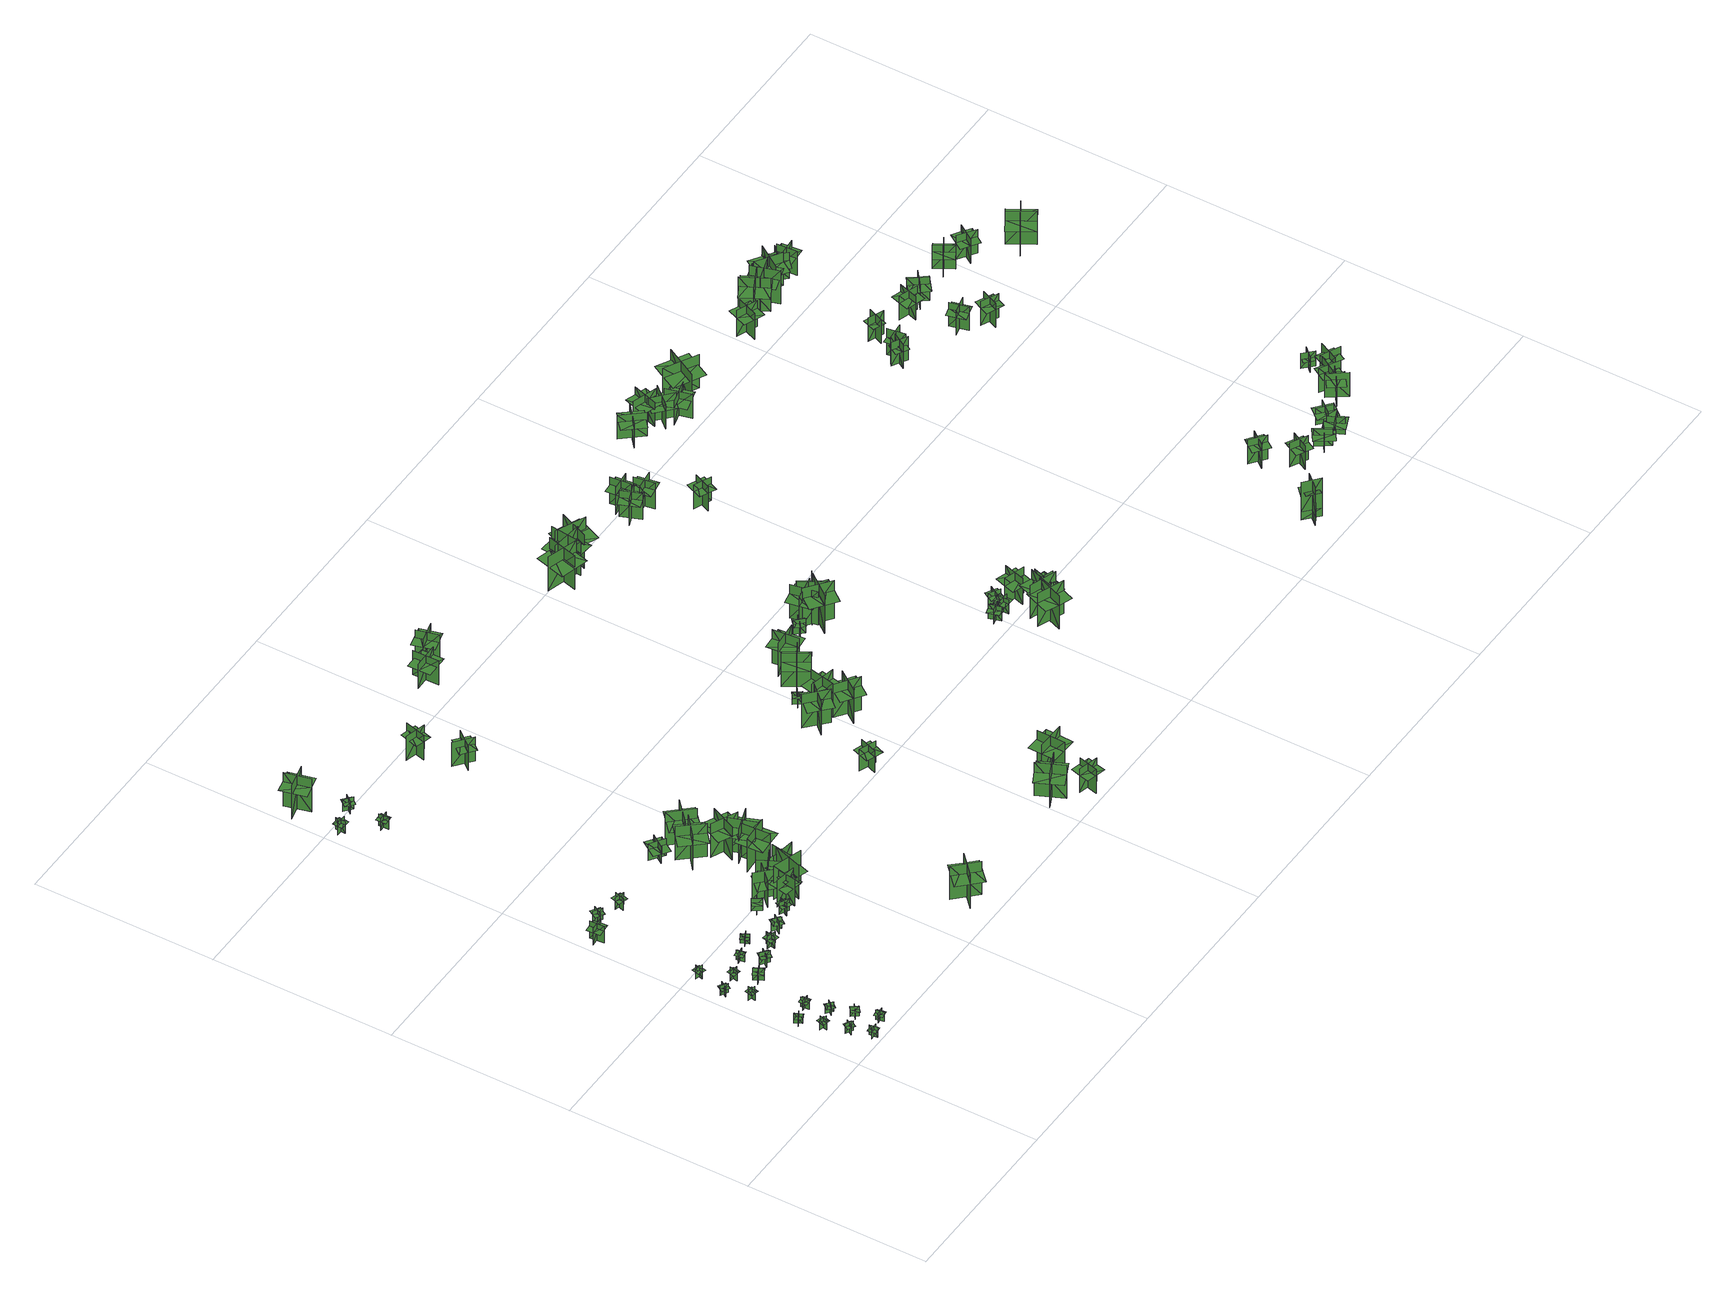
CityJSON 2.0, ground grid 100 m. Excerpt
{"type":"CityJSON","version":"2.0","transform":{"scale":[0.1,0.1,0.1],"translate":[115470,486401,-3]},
"CityObjects":{
"tree1":{"type":"SolitaryVegetationObject","geometry":[{"type":"MultiSurface","lod":"1","boundaries":[[[0,1,2]],[[0,2,3]],[[4,5,6]],[[4,6,7]],[[8,9,10]],[[8,10,11]],[[8,11,12]],[[8,12,13]]]}]},
"tree2":{"type":"SolitaryVegetationObject","geometry":[{"type":"MultiSurface","lod":"1","boundaries":[[[14,15,16]],[[14,16,17]],[[18,19,20]],[[18,20,21]],[[22,23,24]],[[22,24,25]],[[22,25,26]],[[22,26,27]]]}]},
"tree3":{"type":"SolitaryVegetationObject","geometry":[{"type":"MultiSurface","lod":"1","boundaries":[[[28,29,30]],[[28,30,31]],[[32,33,34]],[[32,34,35]],[[36,37,38]],[[36,38,39]],[[36,39,40]],[[36,40,41]]]}]},
"tree4":{"type":"SolitaryVegetationObject","geometry":[{"type":"MultiSurface","lod":"1","boundaries":[[[42,43,44]],[[42,44,45]],[[46,47,48]],[[46,48,49]],[[50,51,52]],[[50,52,53]],[[50,53,54]],[[50,54,55]]]}]},
"tree5":{"type":"SolitaryVegetationObject","geometry":[{"type":"MultiSurface","lod":"1","boundaries":[[[56,57,58]],[[56,58,59]],[[60,61,62]],[[60,62,63]],[[64,65,66]],[[64,66,67]],[[64,67,68]],[[64,68,69]]]}]},
"tree6":{"type":"SolitaryVegetationObject","geometry":[{"type":"MultiSurface","lod":"1","boundaries":[[[70,71,72]],[[70,72,73]],[[74,75,76]],[[74,76,77]],[[78,79,80]],[[78,80,81]],[[78,81,82]],[[78,82,83]]]}]},
"tree7":{"type":"SolitaryVegetationObject","geometry":[{"type":"MultiSurface","lod":"1","boundaries":[[[84,85,86]],[[84,86,87]],[[88,89,90]],[[88,90,91]],[[92,93,94]],[[92,94,95]],[[92,95,96]],[[92,96,97]]]}]},
"tree8":{"type":"SolitaryVegetationObject","geometry":[{"type":"MultiSurface","lod":"1","boundaries":[[[98,99,100]],[[98,100,101]],[[102,103,104]],[[102,104,105]],[[106,107,108]],[[106,108,109]],[[106,109,110]],[[106,110,111]]]}]},
"tree9":{"type":"SolitaryVegetationObject","geometry":[{"type":"MultiSurface","lod":"1","boundaries":[[[112,113,114]],[[112,114,115]],[[116,117,118]],[[116,118,119]],[[120,121,122]],[[120,122,123]],[[120,123,124]],[[120,124,125]]]}]},
"tree10":{"type":"SolitaryVegetationObject","geometry":[{"type":"MultiSurface","lod":"1","boundaries":[[[126,127,128]],[[126,128,129]],[[130,131,132]],[[130,132,133]],[[134,135,136]],[[134,136,137]],[[134,137,138]],[[134,138,139]]]}]},
"tree11":{"type":"SolitaryVegetationObject","geometry":[{"type":"MultiSurface","lod":"1","boundaries":[[[140,141,142]],[[140,142,143]],[[144,145,146]],[[144,146,147]],[[148,149,150]],[[148,150,151]],[[148,151,152]],[[148,152,153]]]}]},
"tree12":{"type":"SolitaryVegetationObject","geometry":[{"type":"MultiSurface","lod":"1","boundaries":[[[154,155,156]],[[154,156,157]],[[158,159,160]],[[158,160,161]],[[162,163,164]],[[162,164,165]],[[162,165,166]],[[162,166,167]]]}]},
"tree13":{"type":"SolitaryVegetationObject","geometry":[{"type":"MultiSurface","lod":"1","boundaries":[[[168,169,170]],[[168,170,171]],[[172,173,174]],[[172,174,175]],[[176,177,178]],[[176,178,179]],[[176,179,180]],[[176,180,181]]]}]},
"tree14":{"type":"SolitaryVegetationObject","geometry":[{"type":"MultiSurface","lod":"1","boundaries":[[[182,183,184]],[[182,184,185]],[[186,187,188]],[[186,188,189]],[[190,191,192]],[[190,192,193]],[[190,193,194]],[[190,194,195]]]}]},
"tree15":{"type":"SolitaryVegetationObject","geometry":[{"type":"MultiSurface","lod":"1","boundaries":[[[196,197,198]],[[196,198,199]],[[200,201,202]],[[200,202,203]],[[204,205,206]],[[204,206,207]],[[204,207,208]],[[204,208,209]]]}]},
"tree16":{"type":"SolitaryVegetationObject","geometry":[{"type":"MultiSurface","lod":"1","boundaries":[[[210,211,212]],[[210,212,213]],[[214,215,216]],[[214,216,217]],[[218,219,220]],[[218,220,221]],[[218,221,222]],[[218,222,223]]]}]},
"tree17":{"type":"SolitaryVegetationObject","geometry":[{"type":"MultiSurface","lod":"1","boundaries":[[[224,225,226]],[[224,226,227]],[[228,229,230]],[[228,230,231]],[[232,233,234]],[[232,234,235]],[[232,235,236]],[[232,236,237]]]}]},
"tree18":{"type":"SolitaryVegetationObject","geometry":[{"type":"MultiSurface","lod":"1","boundaries":[[[238,239,240]],[[238,240,241]],[[242,243,244]],[[242,244,245]],[[246,247,248]],[[246,248,249]],[[246,249,250]],[[246,250,251]]]}]},
"tree19":{"type":"SolitaryVegetationObject","geometry":[{"type":"MultiSurface","lod":"1","boundaries":[[[252,253,254]],[[252,254,255]],[[256,257,258]],[[256,258,259]],[[260,261,262]],[[260,262,263]],[[260,263,264]],[[260,264,265]]]}]},
"tree20":{"type":"SolitaryVegetationObject","geometry":[{"type":"MultiSurface","lod":"1","boundaries":[[[266,267,268]],[[266,268,269]],[[270,271,272]],[[270,272,273]],[[274,275,276]],[[274,276,277]],[[274,277,278]],[[274,278,279]]]}]},
"tree21":{"type":"SolitaryVegetationObject","geometry":[{"type":"MultiSurface","lod":"1","boundaries":[[[280,281,282]],[[280,282,283]],[[284,285,286]],[[284,286,287]],[[288,289,290]],[[288,290,291]],[[288,291,292]],[[288,292,293]]]}]},
"tree22":{"type":"SolitaryVegetationObject","geometry":[{"type":"MultiSurface","lod":"1","boundaries":[[[294,295,296]],[[294,296,297]],[[298,299,300]],[[298,300,301]],[[302,303,304]],[[302,304,305]],[[302,305,306]],[[302,306,307]]]}]},
"tree23":{"type":"SolitaryVegetationObject","geometry":[{"type":"MultiSurface","lod":"1","boundaries":[[[308,309,310]],[[308,310,311]],[[312,313,314]],[[312,314,315]],[[316,317,318]],[[316,318,319]],[[316,319,320]],[[316,320,321]]]}]},
"tree24":{"type":"SolitaryVegetationObject","geometry":[{"type":"MultiSurface","lod":"1","boundaries":[[[322,323,324]],[[322,324,325]],[[326,327,328]],[[326,328,329]],[[330,331,332]],[[330,332,333]],[[330,333,334]],[[330,334,335]]]}]},
"tree25":{"type":"SolitaryVegetationObject","geometry":[{"type":"MultiSurface","lod":"1","boundaries":[[[336,337,338]],[[336,338,339]],[[340,341,342]],[[340,342,343]],[[344,345,346]],[[344,346,347]],[[344,347,348]],[[344,348,349]]]}]},
"tree26":{"type":"SolitaryVegetationObject","geometry":[{"type":"MultiSurface","lod":"1","boundaries":[[[350,351,352]],[[350,352,353]],[[354,355,356]],[[354,356,357]],[[358,359,360]],[[358,360,361]],[[358,362,363]],[[358,363,359]]]}]},
"tree27":{"type":"SolitaryVegetationObject","geometry":[{"type":"MultiSurface","lod":"1","boundaries":[[[364,365,366]],[[364,366,367]],[[368,369,370]],[[368,370,371]],[[372,373,374]],[[372,374,375]],[[372,375,376]],[[372,376,377]]]}]},
"tree28":{"type":"SolitaryVegetationObject","geometry":[{"type":"MultiSurface","lod":"1","boundaries":[[[378,379,380]],[[378,380,381]],[[382,383,384]],[[382,384,385]],[[386,387,388]],[[386,388,389]],[[386,390,391]],[[386,391,387]]]}]},
"tree29":{"type":"SolitaryVegetationObject","geometry":[{"type":"MultiSurface","lod":"1","boundaries":[[[392,393,394]],[[392,394,395]],[[396,397,398]],[[396,398,399]],[[400,401,402]],[[400,402,403]],[[400,403,404]],[[400,404,405]]]}]},
"tree30":{"type":"SolitaryVegetationObject","geometry":[{"type":"MultiSurface","lod":"1","boundaries":[[[406,407,408]],[[406,408,409]],[[410,411,412]],[[410,412,413]],[[414,415,416]],[[414,416,417]],[[414,418,419]],[[414,419,415]]]}]},
"tree31":{"type":"SolitaryVegetationObject","geometry":[{"type":"MultiSurface","lod":"1","boundaries":[[[420,421,422]],[[420,422,423]],[[424,425,426]],[[424,426,427]],[[428,429,430]],[[428,430,431]],[[428,432,433]],[[428,433,429]]]}]},
"tree32":{"type":"SolitaryVegetationObject","geometry":[{"type":"MultiSurface","lod":"1","boundaries":[[[434,435,436]],[[434,436,437]],[[438,439,440]],[[438,440,441]],[[442,443,444]],[[442,444,445]],[[442,445,446]],[[442,446,447]]]}]},
"tree33":{"type":"SolitaryVegetationObject","geometry":[{"type":"MultiSurface","lod":"1","boundaries":[[[448,449,450]],[[448,450,451]],[[452,453,454]],[[452,454,455]],[[456,457,458]],[[456,458,459]],[[456,460,461]],[[456,461,457]]]}]},
"tree34":{"type":"SolitaryVegetationObject","geometry":[{"type":"MultiSurface","lod":"1","boundaries":[[[462,463,464]],[[462,464,465]],[[466,467,468]],[[466,468,469]],[[470,471,472]],[[470,472,473]],[[470,473,474]],[[470,474,475]]]}]},
"tree35":{"type":"SolitaryVegetationObject","geometry":[{"type":"MultiSurface","lod":"1","boundaries":[[[476,477,478]],[[476,478,479]],[[480,481,482]],[[480,482,483]],[[484,485,486]],[[484,486,487]],[[484,487,488]],[[484,488,489]]]}]},
"tree36":{"type":"SolitaryVegetationObject","geometry":[{"type":"MultiSurface","lod":"1","boundaries":[[[490,491,492]],[[490,492,493]],[[494,495,496]],[[494,496,497]],[[498,499,500]],[[498,500,501]],[[498,501,502]],[[498,502,503]]]}]},
"tree37":{"type":"SolitaryVegetationObject","geometry":[{"type":"MultiSurface","lod":"1","boundaries":[[[504,505,506]],[[504,506,507]],[[508,509,510]],[[508,510,511]],[[512,513,514]],[[512,514,515]],[[512,515,516]],[[512,516,517]]]}]},
"tree38":{"type":"SolitaryVegetationObject","geometry":[{"type":"MultiSurface","lod":"1","boundaries":[[[518,519,520]],[[518,520,521]],[[522,523,524]],[[522,524,525]],[[526,527,528]],[[526,528,529]],[[526,529,530]],[[526,530,531]]]}]},
"tree39":{"type":"SolitaryVegetationObject","geometry":[{"type":"MultiSurface","lod":"1","boundaries":[[[532,533,534]],[[532,534,535]],[[536,537,538]],[[536,538,539]],[[540,541,542]],[[540,542,543]],[[540,543,544]],[[540,544,545]]]}]},
"tree40":{"type":"SolitaryVegetationObject","geometry":[{"type":"MultiSurface","lod":"1","boundaries":[[[546,547,548]],[[546,548,549]],[[550,551,552]],[[550,552,553]],[[554,555,556]],[[554,556,557]],[[554,558,559]],[[554,559,555]]]}]},
"tree41":{"type":"SolitaryVegetationObject","geometry":[{"type":"MultiSurface","lod":"1","boundaries":[[[560,561,562]],[[560,562,563]],[[564,565,566]],[[564,566,567]],[[568,569,570]],[[568,570,571]],[[568,572,573]],[[568,573,569]]]}]},
"tree42":{"type":"SolitaryVegetationObject","geometry":[{"type":"MultiSurface","lod":"1","boundaries":[[[574,575,576]],[[574,576,577]],[[578,579,580]],[[578,580,581]],[[582,583,584]],[[582,584,585]],[[582,585,586]],[[582,586,587]]]}]},
"tree43":{"type":"SolitaryVegetationObject","geometry":[{"type":"MultiSurface","lod":"1","boundaries":[[[588,589,590]],[[588,590,591]],[[592,593,594]],[[592,594,595]],[[596,597,598]],[[596,598,599]],[[596,599,600]],[[596,600,601]]]}]},
"tree44":{"type":"SolitaryVegetationObject","geometry":[{"type":"MultiSurface","lod":"1","boundaries":[[[602,603,604]],[[602,604,605]],[[606,607,608]],[[606,608,609]],[[610,611,612]],[[610,612,613]],[[610,613,614]],[[610,614,615]]]}]},
"tree45":{"type":"SolitaryVegetationObject","geometry":[{"type":"MultiSurface","lod":"1","boundaries":[[[616,617,618]],[[616,618,619]],[[620,621,622]],[[620,622,623]],[[624,625,626]],[[624,626,627]],[[624,627,628]],[[624,628,629]]]}]},
"tree46":{"type":"SolitaryVegetationObject","geometry":[{"type":"MultiSurface","lod":"1","boundaries":[[[630,631,632]],[[630,632,633]],[[634,635,636]],[[634,636,637]],[[638,639,640]],[[638,640,641]],[[638,641,642]],[[638,642,643]]]}]},
"tree47":{"type":"SolitaryVegetationObject","geometry":[{"type":"MultiSurface","lod":"1","boundaries":[[[644,645,646]],[[644,646,647]],[[648,649,650]],[[648,650,651]],[[652,653,654]],[[652,654,655]],[[652,655,656]],[[652,656,657]]]}]},
"tree48":{"type":"SolitaryVegetationObject","geometry":[{"type":"MultiSurface","lod":"1","boundaries":[[[658,659,660]],[[658,660,661]],[[662,663,664]],[[662,664,665]],[[666,667,668]],[[666,668,669]],[[666,669,670]],[[666,670,671]]]}]},
"tree49":{"type":"SolitaryVegetationObject","geometry":[{"type":"MultiSurface","lod":"1","boundaries":[[[672,673,674]],[[672,674,675]],[[676,677,678]],[[676,678,679]],[[680,681,682]],[[680,682,683]],[[680,683,684]],[[680,684,685]]]}]},
"tree50":{"type":"SolitaryVegetationObject","geometry":[{"type":"MultiSurface","lod":"1","boundaries":[[[686,687,688]],[[686,688,689]],[[690,691,692]],[[690,692,693]],[[694,695,696]],[[694,696,697]],[[694,697,698]],[[694,698,699]]]}]},
"tree51":{"type":"SolitaryVegetationObject","geometry":[{"type":"MultiSurface","lod":"1","boundaries":[[[700,701,702]],[[700,702,703]],[[704,705,706]],[[704,706,707]],[[708,709,710]],[[708,710,711]],[[708,711,712]],[[708,712,713]]]}]},
"tree52":{"type":"SolitaryVegetationObject","geometry":[{"type":"MultiSurface","lod":"1","boundaries":[[[714,715,716]],[[714,716,717]],[[718,719,720]],[[718,720,721]],[[722,723,724]],[[722,724,725]],[[722,725,726]],[[722,726,727]]]}]},
"tree53":{"type":"SolitaryVegetationObject","geometry":[{"type":"MultiSurface","lod":"1","boundaries":[[[728,729,730]],[[728,730,731]],[[732,733,734]],[[732,734,735]],[[736,737,738]],[[736,738,739]],[[736,739,740]],[[736,740,741]]]}]},
"tree54":{"type":"SolitaryVegetationObject","geometry":[{"type":"MultiSurface","lod":"1","boundaries":[[[742,743,744]],[[742,744,745]],[[746,747,748]],[[746,748,749]],[[750,751,752]],[[750,752,753]],[[750,753,754]],[[750,754,755]]]}]},
"tree55":{"type":"SolitaryVegetationObject","geometry":[{"type":"MultiSurface","lod":"1","boundaries":[[[756,757,758]],[[756,758,759]],[[760,761,762]],[[760,762,763]],[[764,765,766]],[[764,766,767]],[[764,767,768]],[[764,768,769]]]}]},
"tree56":{"type":"SolitaryVegetationObject","geometry":[{"type":"MultiSurface","lod":"1","boundaries":[[[770,771,772]],[[770,772,773]],[[774,775,776]],[[774,776,777]],[[778,779,780]],[[778,780,781]],[[778,781,782]],[[778,782,783]]]}]},
"tree57":{"type":"SolitaryVegetationObject","geometry":[{"type":"MultiSurface","lod":"1","boundaries":[[[784,785,786]],[[784,786,787]],[[788,789,790]],[[788,790,791]],[[792,793,794]],[[792,794,795]],[[792,795,796]],[[792,796,797]]]}]},
"tree58":{"type":"SolitaryVegetationObject","geometry":[{"type":"MultiSurface","lod":"1","boundaries":[[[798,799,800]],[[798,800,801]],[[802,803,804]],[[802,804,805]],[[806,807,808]],[[806,808,809]],[[806,809,810]],[[806,810,811]]]}]},
"tree59":{"type":"SolitaryVegetationObject","geometry":[{"type":"MultiSurface","lod":"1","boundaries":[[[812,813,814]],[[812,814,815]],[[816,817,818]],[[816,818,819]],[[820,821,822]],[[820,822,823]],[[820,823,824]],[[820,824,825]]]}]},
"tree60":{"type":"SolitaryVegetationObject","geometry":[{"type":"MultiSurface","lod":"1","boundaries":[[[826,827,828]],[[826,828,829]],[[830,831,832]],[[830,832,833]],[[834,835,836]],[[834,836,837]],[[834,837,838]],[[834,838,839]]]}]},
"tree61":{"type":"SolitaryVegetationObject","geometry":[{"type":"MultiSurface","lod":"1","boundaries":[[[840,841,842]],[[840,842,843]],[[844,845,846]],[[844,846,847]],[[848,849,850]],[[848,850,851]],[[848,851,852]],[[848,852,853]]]}]},
"tree62":{"type":"SolitaryVegetationObject","geometry":[{"type":"MultiSurface","lod":"1","boundaries":[[[854,855,856]],[[854,856,857]],[[858,859,860]],[[858,860,861]],[[862,863,864]],[[862,864,865]],[[862,865,866]],[[862,866,867]]]}]},
"tree63":{"type":"SolitaryVegetationObject","geometry":[{"type":"MultiSurface","lod":"1","boundaries":[[[868,869,870]],[[868,870,871]],[[872,873,874]],[[872,874,875]],[[876,877,878]],[[876,878,879]],[[876,879,880]],[[876,880,881]]]}]},
"tree64":{"type":"SolitaryVegetationObject","geometry":[{"type":"MultiSurface","lod":"1","boundaries":[[[882,883,884]],[[882,884,885]],[[886,887,888]],[[886,888,889]],[[890,891,892]],[[890,892,893]],[[890,893,894]],[[890,894,895]]]}]},
"tree65":{"type":"SolitaryVegetationObject","geometry":[{"type":"MultiSurface","lod":"1","boundaries":[[[896,897,898]],[[896,898,899]],[[900,901,902]],[[900,902,903]],[[904,905,906]],[[904,906,907]],[[904,907,908]],[[904,908,909]]]}]},
"tree66":{"type":"SolitaryVegetationObject","geometry":[{"type":"MultiSurface","lod":"1","boundaries":[[[910,911,912]],[[910,912,913]],[[914,915,916]],[[914,916,917]],[[918,919,920]],[[918,920,921]],[[918,921,922]],[[918,922,923]]]}]},
"tree67":{"type":"SolitaryVegetationObject","geometry":[{"type":"MultiSurface","lod":"1","boundaries":[[[924,925,926]],[[924,926,927]],[[928,929,930]],[[928,930,931]],[[932,933,934]],[[932,934,935]],[[932,935,936]],[[932,936,937]]]}]},
"tree68":{"type":"SolitaryVegetationObject","geometry":[{"type":"MultiSurface","lod":"1","boundaries":[[[938,939,940]],[[938,940,941]],[[942,943,944]],[[942,944,945]],[[946,947,948]],[[946,948,949]],[[946,949,950]],[[946,950,951]]]}]},
"tree69":{"type":"SolitaryVegetationObject","geometry":[{"type":"MultiSurface","lod":"1","boundaries":[[[952,953,954]],[[952,954,955]],[[956,957,958]],[[956,958,959]],[[960,961,962]],[[960,962,963]],[[960,963,964]],[[960,964,965]]]}]},
"tree70":{"type":"SolitaryVegetationObject","geometry":[{"type":"MultiSurface","lod":"1","boundaries":[[[966,967,968]],[[966,968,969]],[[970,971,972]],[[970,972,973]],[[974,975,976]],[[974,976,977]],[[974,977,978]],[[974,978,979]]]}]},
"tree71":{"type":"SolitaryVegetationObject","geometry":[{"type":"MultiSurface","lod":"1","boundaries":[[[980,981,982]],[[980,982,983]],[[984,985,986]],[[984,986,987]],[[988,989,990]],[[988,990,991]],[[988,991,992]],[[988,992,993]]]}]},
"tree72":{"type":"SolitaryVegetationObject","geometry":[{"type":"MultiSurface","lod":"1","boundaries":[[[994,995,996]],[[994,996,997]],[[998,999,1000]],[[998,1000,1001]],[[1002,1003,1004]],[[1002,1004,1005]],[[1002,1005,1006]],[[1002,1006,1007]]]}]},
"tree73":{"type":"SolitaryVegetationObject","geometry":[{"type":"MultiSurface","lod":"1","boundaries":[[[1008,1009,1010]],[[1008,1010,1011]],[[1012,1013,1014]],[[1012,1014,1015]],[[1016,1017,1018]],[[1016,1018,1019]],[[1016,1019,1020]],[[1016,1020,1021]]]}]},
"tree74":{"type":"SolitaryVegetationObject","geometry":[{"type":"MultiSurface","lod":"1","boundaries":[[[1022,1023,1024]],[[1022,1024,1025]],[[1026,1027,1028]],[[1026,1028,1029]],[[1030,1031,1032]],[[1030,1032,1033]],[[1030,1033,1034]],[[1030,1034,1035]]]}]},
"tree75":{"type":"SolitaryVegetationObject","geometry":[{"type":"MultiSurface","lod":"1","boundaries":[[[1036,1037,1038]],[[1036,1038,1039]],[[1040,1041,1042]],[[1040,1042,1043]],[[1044,1045,1046]],[[1044,1046,1047]],[[1044,1047,1048]],[[1044,1048,1049]]]}]},
"tree76":{"type":"SolitaryVegetationObject","geometry":[{"type":"MultiSurface","lod":"1","boundaries":[[[1050,1051,1052]],[[1050,1052,1053]],[[1054,1055,1056]],[[1054,1056,1057]],[[1058,1059,1060]],[[1058,1060,1061]],[[1058,1061,1062]],[[1058,1062,1063]]]}]},
"tree77":{"type":"SolitaryVegetationObject","geometry":[{"type":"MultiSurface","lod":"1","boundaries":[[[1064,1065,1066]],[[1064,1066,1067]],[[1068,1069,1070]],[[1068,1070,1071]],[[1072,1073,1069]],[[1072,1069,1068]],[[1074,1075,1065]],[[1074,1065,1064]],[[1076,1077,1078]],[[1076,1078,1079]],[[1080,1081,1082]],[[1080,1082,1083]]]}]},
"tree78":{"type":"SolitaryVegetationObject","geometry":[{"type":"MultiSurface","lod":"1","boundaries":[[[1084,1085,1086]],[[1084,1086,1087]],[[1088,1089,1090]],[[1088,1090,1091]],[[1092,1093,1094]],[[1092,1094,1095]],[[1092,1095,1096]],[[1092,1096,1097]]]}]},
"tree79":{"type":"SolitaryVegetationObject","geometry":[{"type":"MultiSurface","lod":"1","boundaries":[[[1098,1099,1100]],[[1098,1100,1101]],[[1102,1103,1104]],[[1102,1104,1105]],[[1106,1107,1108]],[[1106,1108,1109]],[[1106,1109,1110]],[[1106,1110,1111]]]}]},
"tree80":{"type":"SolitaryVegetationObject","geometry":[{"type":"MultiSurface","lod":"1","boundaries":[[[1112,1113,1114]],[[1112,1114,1115]],[[1116,1117,1118]],[[1116,1118,1119]],[[1120,1121,1122]],[[1120,1122,1123]],[[1120,1123,1124]],[[1120,1124,1125]]]}]},
"tree81":{"type":"SolitaryVegetationObject","geometry":[{"type":"MultiSurface","lod":"1","boundaries":[[[1126,1127,1128]],[[1126,1128,1129]],[[1130,1131,1132]],[[1130,1132,1133]],[[1134,1135,1136]],[[1134,1136,1137]],[[1134,1137,1138]],[[1134,1138,1139]]]}]},
"tree82":{"type":"SolitaryVegetationObject","geometry":[{"type":"MultiSurface","lod":"1","boundaries":[[[1140,1141,1142]],[[1140,1142,1143]],[[1144,1145,1146]],[[1144,1146,1147]],[[1148,1149,1150]],[[1148,1150,1151]],[[1148,1151,1152]],[[1148,1152,1153]]]}]},
"tree83":{"type":"SolitaryVegetationObject","geometry":[{"type":"MultiSurface","lod":"1","boundaries":[[[1154,1155,1156]],[[1154,1156,1157]],[[1158,1159,1160]],[[1158,1160,1161]],[[1162,1163,1164]],[[1162,1164,1165]],[[1162,1165,1166]],[[1162,1166,1167]]]}]},
"tree84":{"type":"SolitaryVegetationObject","geometry":[{"type":"MultiSurface","lod":"1","boundaries":[[[1168,1169,1170]],[[1168,1170,1171]],[[1172,1173,1174]],[[1172,1174,1175]],[[1176,1177,1178]],[[1176,1178,1179]],[[1176,1179,1180]],[[1176,1180,1181]]]}]},
"tree85":{"type":"SolitaryVegetationObject","geometry":[{"type":"MultiSurface","lod":"1","boundaries":[[[1182,1183,1184]],[[1182,1184,1185]],[[1186,1187,1188]],[[1186,1188,1189]],[[1190,1191,1192]],[[1190,1192,1193]],[[1190,1193,1194]],[[1190,1194,1195]]]}]},
"tree86":{"type":"SolitaryVegetationObject","geometry":[{"type":"MultiSurface","lod":"1","boundaries":[[[1196,1197,1198]],[[1196,1198,1199]],[[1200,1201,1202]],[[1200,1202,1203]],[[1204,1205,1206]],[[1204,1206,1207]],[[1204,1207,1208]],[[1204,1208,1209]]]}]},
"tree87":{"type":"SolitaryVegetationObject","geometry":[{"type":"MultiSurface","lod":"1","boundaries":[[[1210,1211,1212]],[[1210,1212,1213]],[[1214,1215,1216]],[[1214,1216,1217]],[[1218,1219,1220]],[[1218,1220,1221]],[[1218,1221,1222]],[[1218,1222,1223]]]}]},
"tree88":{"type":"SolitaryVegetationObject","geometry":[{"type":"MultiSurface","lod":"1","boundaries":[[[1224,1225,1226]],[[1224,1226,1227]],[[1228,1229,1230]],[[1228,1230,1231]],[[1232,1233,1234]],[[1232,1234,1235]],[[1232,1235,1236]],[[1232,1236,1237]]]}]},
"tree89":{"type":"SolitaryVegetationObject","geometry":[{"type":"MultiSurface","lod":"1","boundaries":[[[1238,1239,1240]],[[1238,1240,1241]],[[1242,1243,1244]],[[1242,1244,1245]],[[1246,1247,1248]],[[1246,1248,1249]],[[1246,1249,1250]],[[1246,1250,1251]]]}]},
"tree90":{"type":"SolitaryVegetationObject","geometry":[{"type":"MultiSurface","lod":"1","boundaries":[[[1252,1253,1254]],[[1252,1254,1255]],[[1256,1257,1258]],[[1256,1258,1259]],[[1260,1261,1262]],[[1260,1262,1263]],[[1260,1263,1264]],[[1260,1264,1265]]]}]},
"tree91":{"type":"SolitaryVegetationObject","geometry":[{"type":"MultiSurface","lod":"1","boundaries":[[[1266,1267,1268]],[[1266,1268,1269]],[[1270,1271,1272]],[[1270,1272,1273]],[[1274,1275,1276]],[[1274,1276,1277]],[[1274,1278,1279]],[[1274,1279,1275]]]}]},
"tree92":{"type":"SolitaryVegetationObject","geometry":[{"type":"MultiSurface","lod":"1","boundaries":[[[1280,1281,1282]],[[1280,1282,1283]],[[1284,1285,1286]],[[1284,1286,1287]],[[1288,1289,1290]],[[1288,1290,1291]],[[1288,1291,1292]],[[1288,1292,1293]]]}]},
"tree93":{"type":"SolitaryVegetationObject","geometry":[{"type":"MultiSurface","lod":"1","boundaries":[[[1294,1295,1296]],[[1294,1296,1297]],[[1298,1299,1300]],[[1298,1300,1301]],[[1302,1303,1304]],[[1302,1304,1305]],[[1302,1305,1306]],[[1302,1306,1307]]]}]},
"tree94":{"type":"SolitaryVegetationObject","geometry":[{"type":"MultiSurface","lod":"1","boundaries":[[[1308,1309,1310]],[[1308,1310,1311]],[[1312,1313,1314]],[[1312,1314,1315]],[[1316,1317,1318]],[[1316,1318,1319]],[[1316,1320,1321]],[[1316,1321,1317]]]}]},
"tree95":{"type":"SolitaryVegetationObject","geometry":[{"type":"MultiSurface","lod":"1","boundaries":[[[1322,1323,1324]],[[1322,1324,1325]],[[1326,1327,1328]],[[1326,1328,1329]],[[1330,1331,1332]],[[1330,1332,1333]],[[1330,1333,1334]],[[1330,1334,1335]]]}]},
"tree96":{"type":"SolitaryVegetationObject","geometry":[{"type":"MultiSurface","lod":"1","boundaries":[[[1336,1337,1338]],[[1336,1338,1339]],[[1340,1341,1342]],[[1340,1342,1343]],[[1344,1345,1346]],[[1344,1346,1347]],[[1344,1347,1348]],[[1344,1348,1349]]]}]},
"tree97":{"type":"SolitaryVegetationObject","geometry":[{"type":"MultiSurface","lod":"1","boundaries":[[[1350,1351,1352]],[[1350,1352,1353]],[[1354,1355,1356]],[[1354,1356,1357]],[[1358,1359,1360]],[[1358,1360,1361]],[[1358,1361,1362]],[[1358,1362,1363]]]}]},
"tree98":{"type":"SolitaryVegetationObject","geometry":[{"type":"MultiSurface","lod":"1","boundaries":[[[1364,1365,1366]],[[1364,1366,1367]],[[1368,1369,1370]],[[1368,1370,1371]],[[1372,1373,1374]],[[1372,1374,1375]],[[1372,1376,1377]],[[1372,1377,1373]]]}]},
"tree99":{"type":"SolitaryVegetationObject","geometry":[{"type":"MultiSurface","lod":"1","boundaries":[[[1378,1379,1380]],[[1378,1380,1381]],[[1382,1383,1384]],[[1382,1384,1385]],[[1386,1387,1388]],[[1386,1388,1389]],[[1386,1389,1390]],[[1386,1390,1391]]]}]},
"tree100":{"type":"SolitaryVegetationObject","geometry":[{"type":"MultiSurface","lod":"1","boundaries":[[[1392,1393,1394]],[[1392,1394,1395]],[[1396,1397,1398]],[[1396,1398,1399]],[[1400,1401,1402]],[[1400,1402,1403]],[[1400,1403,1404]],[[1400,1404,1405]]]}]},
"tree101":{"type":"SolitaryVegetationObject","geometry":[{"type":"MultiSurface","lod":"1","boundaries":[[[1406,1407,1408]],[[1406,1408,1409]],[[1410,1411,1412]],[[1410,1412,1413]],[[1414,1415,1416]],[[1414,1416,1417]],[[1414,1417,1418]],[[1414,1418,1419]]]}]},
"tree102":{"type":"SolitaryVegetationObject","geometry":[{"type":"MultiSurface","lod":"1","boundaries":[[[1420,1421,1422]],[[1420,1422,1423]],[[1424,1425,1426]],[[1424,1426,1427]],[[1428,1429,1430]],[[1428,1430,1431]],[[1428,1431,1432]],[[1428,1432,1433]]]}]},
"tree103":{"type":"SolitaryVegetationObject","geometry":[{"type":"MultiSurface","lod":"1","boundaries":[[[1434,1435,1436]],[[1434,1436,1437]],[[1438,1439,1440]],[[1438,1440,1441]],[[1442,1443,1444]],[[1442,1444,1445]],[[1442,1445,1446]],[[1442,1446,1447]]]}]}
},
"vertices":[
[90,367,25],[70,407,25],[70,407,86],[90,367,86],[99,395,25],[60,375,25],[60,375,86],[99,395,86],[99,395,69],[89,415,69],[50,395,69],[60,375,69],[70,355,69],[109,375,69],
[137,265,25],[94,276,25],[94,276,86],[137,265,86],[122,290,25],[112,247,25],[112,247,86],[122,290,86],[122,290,69],[101,296,69],[90,253,69],[112,247,69],[133,242,69],[144,285,69],
[164,165,27],[142,127,27],[142,127,88],[164,165,88],[135,158,27],[174,136,27],[174,136,88],[135,158,88],[135,158,71],[124,138,71],[163,117,71],[174,136,71],[185,155,71],[146,177,71],
[195,13,26],[189,56,26],[189,56,88],[195,13,88],[213,36,26],[169,30,26],[169,30,88],[213,36,88],[213,36,70],[210,58,70],[166,52,70],[169,30,70],[172,8,70],[216,14,70],
[48,806,25],[85,782,25],[85,782,86],[48,806,86],[54,777,25],[78,815,25],[78,815,86],[54,777,86],[54,777,69],[73,765,69],[96,803,69],[78,815,69],[59,826,69],[35,789,69],
[236,284,27],[203,313,27],[203,313,89],[236,284,89],[234,313,27],[205,280,27],[205,280,89],[234,313,89],[234,313,71],[217,328,71],[189,294,71],[205,280,71],[222,265,71],[251,299,71],
[130,663,27],[87,672,27],[87,672,88],[130,663,88],[114,688,27],[105,644,27],[105,644,88],[114,688,88],[114,688,71],[93,692,71],[84,649,71],[105,644,71],[127,640,71],[136,683,71],
[184,437,27],[187,393,27],[187,393,88],[184,437,88],[164,415,27],[209,417,27],[209,417,88],[164,415,88],[164,415,71],[166,393,71],[210,395,71],[209,417,71],[207,440,71],[163,437,71],
[276,195,28],[241,167,28],[241,167,89],[276,195,89],[246,199,28],[274,164,28],[274,164,89],[246,199,89],[246,199,72],[229,185,72],[257,150,72],[274,164,72],[292,178,72],[264,213,72],
[295,85,28],[303,42,28],[303,42,90],[295,85,90],[278,61,28],[321,69,28],[321,69,90],[278,61,90],[278,61,72],[282,39,72],[325,47,72],[321,69,72],[317,91,72],[274,83,72],
[98,937,28],[110,980,28],[110,980,90],[98,937,90],[124,952,28],[81,963,28],[81,963,90],[124,952,90],[124,952,72],[130,973,72],[87,985,72],[81,963,72],[75,942,72],[118,930,72],
[184,834,26],[176,790,26],[176,790,88],[184,834,88],[160,817,26],[203,809,26],[203,809,88],[160,817,88],[160,817,70],[155,796,70],[199,787,70],[203,809,70],[207,831,70],[164,839,70],
[249,712,35],[199,689,35],[199,689,112],[249,712,112],[214,725,35],[238,675,35],[238,675,112],[214,725,112],[214,725,91],[189,713,91],[213,663,91],[238,675,91],[263,687,91],[239,737,91],
[68,1549,19],[74,1471,19],[74,1471,127],[68,1549,127],[34,1510,19],[112,1515,19],[112,1515,127],[34,1510,127],[34,1510,97],[37,1471,97],[114,1477,97],[112,1515,97],[109,1554,97],[32,1548,97],
[300,873,26],[308,829,26],[308,829,88],[300,873,88],[283,849,26],[326,857,26],[326,857,88],[283,849,88],[283,849,70],[287,827,70],[330,835,70],[326,857,70],[322,878,70],[279,871,70],
[357,758,34],[323,714,34],[323,714,111],[357,758,111],[320,754,34],[364,720,34],[364,720,111],[320,754,111],[320,754,89],[303,732,89],[347,698,89],[364,720,89],[381,742,89],[337,776,89],
[196,1600,20],[167,1553,20],[167,1553,97],[196,1600,97],[160,1591,20],[207,1563,20],[207,1563,97],[160,1591,97],[160,1591,76],[146,1568,76],[193,1539,76],[207,1563,76],[222,1586,76],[174,1615,76],
[400,886,26],[440,905,26],[440,905,87],[400,886,87],[427,876,26],[408,916,26],[408,916,87],[427,876,87],[427,876,70],[447,886,70],[428,926,70],[408,916,70],[388,907,70],[407,867,70],
[436,782,33],[490,772,33],[490,772,110],[436,782,110],[456,752,33],[467,806,33],[467,806,110],[456,752,110],[456,752,88],[483,746,88],[494,800,88],[467,806,88],[440,811,88],[429,757,88],
[322,1561,30],[305,1509,30],[305,1509,107],[322,1561,107],[289,1545,30],[342,1528,30],[342,1528,107],[289,1545,107],[289,1545,85],[280,1518,85],[333,1501,85],[342,1528,85],[350,1554,85],[297,1571,85],
[596,800,29],[553,833,29],[553,833,106],[596,800,106],[592,836,29],[558,792,29],[558,792,106],[592,836,106],[592,836,85],[570,853,85],[536,809,85],[558,792,85],[580,775,85],[614,819,85],
[665,983,25],[618,953,25],[618,953,102],[665,983,102],[629,991,25],[659,945,25],[659,945,102],[629,991,102],[629,991,81],[606,976,81],[635,930,81],[659,945,81],[682,960,81],[652,1006,81],
[63,2917,30],[64,2972,30],[64,2972,107],[63,2917,107],[90,2942,30],[34,2943,30],[34,2943,107],[90,2942,107],[90,2942,86],[90,2970,86],[35,2971,86],[34,2943,86],[34,2916,86],[89,2915,86],
[674,862,28],[724,839,28],[724,839,105],[674,862,105],[686,827,28],[710,877,28],[710,877,105],[686,827,105],[686,827,83],[712,816,83],[735,866,83],[710,877,83],[684,889,83],[661,839,83],
[196,2814,27],[198,2759,27],[198,2759,104],[196,2814,104],[171,2787,27],[226,2789,27],[226,2789,104],[171,2787,104],[171,2787,82],[172,2760,82],[227,2761,82],[226,2789,82],[225,2817,82],[170,2815,82],
[785,1033,22],[693,938,22],[693,938,193],[785,1033,193],[702,1031,22],[702,1031,193],[797,940,193],[797,940,22],[783,1024,127],[703,940,127],[742,903,127],[821,987,127],[742,1062,127],[663,979,127],
[16,3188,28],[156,3222,28],[156,3222,244],[16,3188,244],[106,3134,28],[72,3273,28],[72,3273,244],[106,3134,244],[106,3134,188],[173,3150,188],[139,3290,188],[72,3273,188],[5,3257,188],[39,3118,188],
[717,901,26],[848,880,26],[848,880,197],[717,901,197],[767,834,26],[767,834,197],[787,965,197],[787,965,26],[727,905,131],[841,887,131],[849,940,131],[735,958,131],[718,850,131],[832,832,131],
[190,2969,32],[225,3012,32],[225,3012,109],[190,2969,109],[227,2973,32],[184,3008,32],[184,3008,109],[227,2973,109],[227,2973,87],[245,2994,87],[202,3029,87],[184,3008,87],[167,2986,87],[210,2951,87],
[819,843,25],[872,1003,25],[872,1003,243],[819,843,243],[913,891,25],[913,891,243],[753,944,243],[753,944,25],[816,856,159],[862,995,159],[797,1017,159],[751,877,159],[883,833,159],[929,973,159],
[787,1065,24],[847,947,24],[847,947,195],[787,1065,195],[762,986,24],[762,986,195],[880,1046,195],[880,1046,24],[795,1060,129],[848,957,129],[896,981,129],[843,1084,129],[746,1034,129],[798,932,129],
[743,1540,27],[743,1540,136],[666,1594,136],[666,1594,27],[681,1530,27],[681,1530,136],[732,1604,136],[732,1604,27],[673,1519,101],[711,1492,101],[775,1584,101],[737,1611,101],[699,1638,101],[634,1546,101],
[919,1054,25],[898,924,25],[898,924,197],[919,1054,197],[852,1005,25],[852,1005,197],[983,984,197],[983,984,25],[923,1045,131],[905,931,131],[958,922,131],[976,1036,131],[868,1054,131],[850,940,131],
[840,1478,28],[722,1377,28],[722,1377,244],[840,1478,244],[737,1487,28],[838,1369,28],[838,1369,244],[737,1487,244],[737,1487,183],[678,1436,183],[779,1318,183],[838,1369,183],[897,1419,183],[796,1537,183],
[1007,1164,22],[852,1153,22],[852,1153,237],[1007,1164,237],[929,1232,22],[941,1078,22],[941,1078,237],[929,1232,237],[929,1232,177],[852,1226,177],[863,1072,177],[941,1078,177],[1018,1083,177],[1006,1238,177],
[1309,122,20],[1201,233,20],[1201,233,236],[1309,122,236],[1311,225,20],[1200,117,20],[1200,117,236],[1311,225,236],[1311,225,175],[1257,281,175],[1146,173,175],[1200,117,175],[1254,62,175],[1365,170,175],
[906,1468,23],[801,1582,23],[801,1582,238],[906,1468,238],[911,1571,23],[797,1467,23],[797,1467,238],[911,1571,238],[911,1571,178],[859,1628,178],[744,1524,178],[797,1467,178],[849,1409,178],[963,1514,178],
[844,1352,27],[985,1288,27],[985,1288,243],[844,1352,243],[880,1255,27],[944,1396,27],[944,1396,243],[880,1255,243],[880,1255,182],[950,1223,182],[1014,1364,182],[944,1396,182],[873,1428,182],[809,1288,182],
[926,1311,24],[978,1165,24],[978,1165,240],[926,1311,240],[881,1218,24],[1027,1270,24],[1027,1270,240],[881,1218,240],[881,1218,179],[907,1145,179],[1053,1197,179],[1027,1270,179],[1001,1343,179],[855,1291,179],
[738,2992,21],[706,2878,21],[706,2878,178],[738,2992,178],[657,2945,21],[771,2914,21],[771,2914,178],[657,2945,178],[735,2982,137],[706,2878,137],[751,2866,137],[780,2970,137],[690,2995,137],[661,2891,137],
[834,2752,16],[759,2661,16],[759,2661,172],[834,2752,172],[741,2742,16],[832,2667,16],[832,2667,172],[741,2742,172],[827,2744,132],[759,2661,132],[795,2631,132],[863,2715,132],[791,2774,132],[723,2690,132],
[1842,1047,6],[1749,1082,6],[1749,1082,145],[1842,1047,145],[1815,1108,6],[1780,1015,6],[1780,1015,145],[1815,1108,145],[1815,1108,106],[1769,1125,106],[1734,1032,106],[1780,1015,106],[1827,997,106],[1862,1091,106],
[1998,169,20],[2139,234,20],[2139,234,235],[1998,169,235],[2095,133,20],[2030,274,20],[2030,274,235],[2095,133,235],[2095,133,175],[2165,165,175],[2100,306,175],[2030,274,175],[1960,241,175],[2024,101,175],
[1180,3234,26],[1183,3091,26],[1183,3091,182],[1180,3234,182],[1110,3160,26],[1253,3163,26],[1253,3163,182],[1110,3160,182],[1115,3160,139],[1117,3097,139],[1248,3100,139],[1247,3163,139],[1246,3225,139],[1114,3222,139],
[2222,136,26],[2194,29,26],[2194,29,180],[2222,136,180],[2158,99,26],[2265,71,26],[2265,71,180],[2158,99,180],[2158,99,137],[2144,46,137],[2251,18,137],[2265,71,137],[2280,125,137],[2173,153,137],
[1298,3292,25],[1329,3175,25],[1329,3175,194],[1298,3292,194],[1257,3223,25],[1375,3254,25],[1375,3254,194],[1257,3223,194],[1257,3223,147],[1272,3164,147],[1390,3195,147],[1375,3254,147],[1359,3312,147],[1241,3282,147],
[2228,380,22],[2223,225,22],[2223,225,237],[2228,380,237],[2152,310,22],[2307,304,22],[2307,304,237],[2152,310,237],[2152,310,177],[2150,233,177],[2304,227,177],[2307,304,177],[2310,382,177],[2155,387,177],
[1851,1467,16],[1957,1370,16],[1957,1370,233],[1851,1467,233],[1857,1363,16],[1953,1468,16],[1953,1468,233],[1857,1363,233],[1857,1363,176],[1907,1316,176],[2004,1422,176],[1953,1468,176],[1903,1515,176],[1806,1409,176],
[2021,1521,20],[1991,1381,20],[1991,1381,236],[2021,1521,236],[1934,1463,20],[2074,1434,20],[2074,1434,236],[1934,1463,236],[1934,1463,180],[1919,1396,180],[2060,1366,180],[2074,1434,180],[2088,1501,180],[1948,1531,180],
[1951,1553,26],[1993,1583,26],[1993,1583,103],[1951,1553,103],[1988,1547,26],[1958,1588,26],[1958,1588,103],[1988,1547,103],[1988,1547,83],[2008,1561,83],[1978,1603,83],[1958,1588,83],[1938,1574,83],[1968,1532,83],
[1989,1377,19],[2105,1293,19],[2105,1293,235],[1989,1377,235],[2006,1274,19],[2090,1390,19],[2090,1390,235],[2006,1274,235],[2006,1274,179],[2062,1234,179],[2146,1350,179],[2090,1390,179],[2034,1431,179],[1951,1314,179],
[2144,1677,21],[2022,1603,21],[2022,1603,237],[2144,1677,237],[2042,1701,21],[2117,1579,21],[2117,1579,237],[2042,1701,237],[2042,1701,181],[1983,1665,181],[2058,1543,181],[2117,1579,181],[2176,1615,181],[2101,1737,181],
[2094,1750,19],[2236,1765,19],[2236,1765,236],[2094,1750,236],[2175,1685,19],[2160,1827,19],[2160,1827,236],[2175,1685,236],[2175,1685,179],[2244,1692,179],[2229,1834,179],[2160,1827,179],[2092,1820,179],[2107,1677,179],
[2304,1780,21],[2256,1798,21],[2256,1798,99],[2304,1780,99],[2289,1814,21],[2271,1766,21],[2271,1766,99],[2289,1814,99],[2289,1814,79],[2265,1822,79],[2248,1774,79],[2271,1766,79],[2294,1757,79],[2312,1805,79],
[2421,1801,21],[2380,1846,21],[2380,1846,113],[2421,1801,113],[2423,1845,21],[2377,1804,21],[2377,1804,113],[2423,1845,113],[2423,1845,89],[2404,1867,89],[2358,1826,89],[2377,1804,89],[2397,1782,89],[2443,1823,89],
[2129,3054,39],[2080,2885,39],[2080,2885,258],[2129,3054,258],[2007,2987,39],[2176,2937,39],[2176,2937,258],[2007,2987,258],[2114,3047,187],[2036,3068,187],[1990,2898,187],[2068,2877,187],[2147,2856,187],[2193,3026,187],
[2560,1864,17],[2420,1836,17],[2420,1836,234],[2560,1864,234],[2473,1922,17],[2501,1781,17],[2501,1781,234],[2473,1922,234],[2473,1922,177],[2405,1908,177],[2433,1768,177],[2501,1781,177],[2568,1795,177],[2541,1935,177],
[2456,1844,14],[2585,1743,14],[2585,1743,261],[2456,1844,261],[2472,1725,14],[2572,1854,14],[2572,1854,261],[2472,1725,261],[2472,1725,197],[2534,1677,197],[2634,1806,197],[2572,1854,197],[2510,1903,197],[2409,1773,197],
[2201,3090,34],[2183,2915,34],[2183,2915,254],[2201,3090,254],[2093,3002,34],[2268,2984,34],[2268,2984,254],[2093,3002,254],[2188,3080,183],[2107,3087,183],[2092,2912,183],[2173,2905,183],[2254,2898,183],[2269,3074,183],
[2609,1884,17],[2489,1805,17],[2489,1805,233],[2609,1884,233],[2507,1905,17],[2585,1784,17],[2585,1784,233],[2507,1905,233],[2507,1905,176],[2449,1867,176],[2527,1747,176],[2585,1784,176],[2642,1822,176],[2564,1942,176],
[2186,3059,31],[2346,2987,31],[2346,2987,250],[2186,3059,250],[2236,2928,31],[2307,3089,31],[2307,3089,250],[2236,2928,250],[2190,3043,179],[2159,2968,179],[2321,2899,179],[2353,2974,179],[2384,3049,179],[2222,3118,179],
[2951,1076,15],[3016,1093,15],[3016,1093,107],[2951,1076,107],[2989,1053,15],[2973,1118,15],[2973,1118,107],[2989,1053,107],[2989,1053,81],[3022,1062,81],[3005,1126,81],[2973,1118,81],[2940,1109,81],[2957,1045,81],
[3047,1051,16],[3049,1118,16],[3049,1118,108],[3047,1051,108],[3080,1081,16],[3013,1083,16],[3013,1083,108],[3080,1081,108],[3080,1081,83],[3081,1114,83],[3014,1117,83],[3013,1083,83],[3012,1050,83],[3079,1048,83],
[3048,888,14],[3191,830,14],[3191,830,229],[3048,888,229],[3087,793,14],[3145,936,14],[3145,936,229],[3087,793,229],[3087,793,169],[3159,764,169],[3217,907,169],[3145,936,169],[3073,965,169],[3016,822,169],
[3050,1114,16],[3083,1172,16],[3083,1172,108],[3050,1114,108],[3093,1125,16],[3035,1158,16],[3035,1158,108],[3093,1125,108],[3093,1125,82],[3109,1154,82],[3052,1187,82],[3035,1158,82],[3019,1129,82],[3077,1097,82],
[3080,949,13],[3225,896,13],[3225,896,228],[3080,949,228],[3123,855,13],[3176,1001,13],[3176,1001,228],[3123,855,228],[3123,855,168],[3195,828,168],[3249,974,168],[3176,1001,168],[3104,1027,168],[3050,882,168],
[3141,1030,14],[3176,1147,14],[3176,1147,183],[3141,1030,183],[3213,1068,14],[3096,1103,14],[3096,1103,183],[3213,1068,183],[3213,1068,136],[3230,1126,136],[3114,1162,136],[3096,1103,136],[3078,1045,136],[3195,1010,136],
[3190,901,14],[3226,1017,14],[3226,1017,184],[3190,901,184],[3262,938,14],[3146,974,14],[3146,974,184],[3262,938,184],[3262,938,136],[3280,996,136],[3163,1032,136],[3146,974,136],[3128,916,136],[3244,880,136],
[2712,2946,30],[2606,2906,30],[2606,2906,200],[2712,2946,200],[2636,2979,30],[2676,2874,30],[2676,2874,200],[2636,2979,200],[2636,2979,156],[2586,2960,156],[2626,2855,156],[2676,2874,156],[2727,2893,156],[2687,2998,156],
[2690,3066,30],[2702,2955,30],[2702,2955,200],[2690,3066,200],[2639,3002,30],[2751,3015,30],[2751,3015,200],[2639,3002,200],[2639,3002,156],[2645,2948,156],[2757,2961,156],[2751,3015,156],[2745,3068,156],[2633,3056,156],
[2820,2926,28],[2708,2909,28],[2708,2909,198],[2820,2926,198],[2753,2974,28],[2770,2863,28],[2770,2863,198],[2753,2974,198],[2753,2974,154],[2699,2966,154],[2716,2854,154],[2770,2863,154],[2824,2871,154],[2807,2982,154],
[2969,2670,21],[2875,2711,21],[2875,2711,176],[2969,2670,176],[2941,2739,21],[2900,2646,21],[2900,2646,176],[2941,2739,176],[2941,2739,136],[2896,2759,136],[2855,2666,136],[2900,2646,136],[2945,2626,136],[2986,2720,136],
[3082,3172,28],[3191,3265,28],[3191,3265,183],[3082,3172,183],[3184,3165,28],[3092,3274,28],[3092,3274,183],[3184,3165,183],[3180,3169,140],[3228,3209,140],[3143,3310,140],[3095,3270,140],[3048,3229,140],[3132,3129,140],
[3215,3262,24],[3352,3219,24],[3352,3219,180],[3215,3262,180],[3263,3172,24],[3306,3308,24],[3306,3308,180],[3263,3172,180],[3265,3177,137],[3325,3158,137],[3364,3284,137],[3305,3303,137],[3245,3321,137],[3205,3196,137],
[3374,3225,23],[3278,3119,23],[3278,3119,178],[3374,3225,178],[3272,3219,23],[3378,3123,23],[3378,3123,178],[3272,3219,178],[3277,3215,135],[3234,3169,135],[3331,3080,135],[3374,3126,135],[3416,3173,135],[3319,3261,135],
[3376,3188,21],[3411,3049,21],[3411,3049,176],[3376,3188,176],[3324,3099,21],[3463,3135,21],[3463,3135,176],[3324,3099,176],[3330,3101,133],[3346,3040,133],[3473,3073,133],[3457,3133,133],[3442,3194,133],[3314,3161,133],
[4342,214,68],[4419,145,68],[4418,144,263],[4341,212,263],[4346,135,68],[4415,213,68],[4414,213,263],[4345,136,263],[4345,136,17],[4414,213,17],[4341,212,17],[4418,144,17],[4341,213,163],[4419,144,163],[4454,184,182],[4376,252,182],[4408,153,194],[4350,205,194],[4324,175,204],[4382,124,204],
[3473,3095,20],[3568,3271,20],[3568,3271,237],[3473,3095,237],[3609,3137,20],[3433,3233,20],[3433,3233,237],[3609,3137,237],[3602,3141,177],[3644,3218,177],[3482,3306,177],[3440,3229,177],[3398,3152,177],[3561,3064,177],
[4543,640,14],[4624,577,14],[4624,577,169],[4543,640,169],[4553,566,14],[4615,647,14],[4615,647,169],[4553,566,169],[4553,566,129],[4592,536,129],[4654,617,129],[4615,647,129],[4576,677,129],[4514,596,129],
[4629,457,16],[4720,409,16],[4720,409,171],[4629,457,171],[4652,385,16],[4699,476,16],[4699,476,171],[4652,385,171],[4652,385,130],[4695,363,130],[4743,453,130],[4699,476,130],[4655,499,130],[4608,408,130],
[4875,423,17],[4875,423,126],[4799,370,126],[4799,370,17],[4863,361,17],[4863,361,126],[4811,435,126],[4811,435,17],[4871,350,91],[4909,377,91],[4845,469,91],[4807,442,91],[4768,415,91],[4833,323,91],
[4230,2445,12],[4307,2398,12],[4307,2398,166],[4230,2445,166],[4244,2387,12],[4244,2387,166],[4291,2464,166],[4291,2464,12],[4246,2390,117],[4278,2370,117],[4316,2432,117],[4284,2452,117],[4251,2471,117],[4213,2410,117],
[4083,3205,19],[4038,3092,19],[4038,3092,188],[4083,3205,188],[4009,3174,19],[4121,3128,19],[4121,3128,188],[4009,3174,188],[4009,3174,141],[3986,3118,141],[4098,3072,141],[4121,3128,141],[4144,3184,141],[4032,3230,141],
[4340,2467,12],[4242,2454,12],[4242,2454,182],[4340,2467,182],[4287,2507,12],[4287,2507,182],[4301,2409,182],[4301,2409,12],[4288,2503,127],[4247,2498,127],[4258,2419,127],[4299,2425,127],[4340,2430,127],[4329,2509,127],
[4901,375,16],[4901,375,124],[4987,412,124],[4987,412,16],[4925,433,16],[4925,433,124],[4961,351,124],[4961,351,16],[4920,446,89],[4877,428,89],[4921,325,89],[4964,343,89],[5007,362,89],[4963,465,89],
[5007,510,18],[5007,510,126],[4946,439,126],[4946,439,18],[5011,447,18],[5011,447,126],[4942,505,126],[4942,505,18],[5021,438,91],[5052,474,91],[4966,546,91],[4936,510,91],[4906,475,91],[4991,402,91],
[4371,2651,14],[4336,2568,14],[4336,2568,168],[4371,2651,168],[4315,2628,14],[4315,2628,168],[4399,2593,168],[4399,2593,14],[4318,2627,118],[4304,2592,118],[4371,2564,118],[4385,2599,118],[4400,2634,118],[4333,2662,118],
[4244,3131,18],[4173,3269,18],[4173,3269,233],[4244,3131,233],[4276,3229,18],[4138,3158,18],[4138,3158,233],[4276,3229,233],[4276,3229,173],[4240,3298,173],[4102,3227,173],[4138,3158,173],[4174,3089,173],[4311,3161,173],
[4267,3265,18],[4315,3118,18],[4315,3118,233],[4267,3265,233],[4219,3174,18],[4367,3221,18],[4367,3221,233],[4219,3174,233],[4219,3174,173],[4243,3100,173],[4391,3148,173],[4367,3221,173],[4343,3295,173],[4195,3247,173],
[4674,2321,13],[4575,2295,13],[4575,2295,168],[4674,2321,168],[4610,2359,13],[4635,2259,13],[4635,2259,168],[4610,2359,168],[4610,2359,127],[4562,2346,127],[4587,2247,127],[4635,2259,127],[4683,2272,127],[4657,2371,127],
[5108,490,14],[5203,560,14],[5203,560,170],[5108,490,170],[5200,476,14],[5130,572,14],[5130,572,170],[5200,476,170],[5116,496,130],[5203,560,130],[5176,597,130],[5088,534,130],[5144,458,130],[5231,522,130],
[4330,3154,18],[4415,3284,18],[4415,3284,233],[4330,3154,233],[4431,3175,18],[4301,3260,18],[4301,3260,233],[4431,3175,233],[4431,3175,173],[4473,3239,173],[4344,3325,173],[4301,3260,173],[4259,3195,173],[4388,3110,173],
[4563,2514,14],[4596,2619,14],[4596,2619,168],[4563,2514,168],[4628,2547,14],[4523,2581,14],[4523,2581,168],[4628,2547,168],[4628,2547,124],[4645,2600,124],[4539,2633,124],[4523,2581,124],[4506,2528,124],[4612,2495,124],
[5246,555,15],[5145,616,15],[5145,616,172],[5246,555,172],[5223,645,15],[5162,544,15],[5162,544,172],[5223,645,172],[5237,560,131],[5145,616,131],[5121,576,131],[5213,520,131],[5262,600,131],[5170,656,131],
[4764,2257,13],[4722,2164,13],[4722,2164,168],[4764,2257,168],[4695,2231,13],[4788,2188,13],[4788,2188,168],[4695,2231,168],[4695,2231,128],[4674,2186,128],[4767,2144,128],[4788,2188,128],[4808,2233,128],[4715,2276,128],
[4405,3178,19],[4493,3263,19],[4493,3263,188],[4405,3178,188],[4486,3176,19],[4402,3264,19],[4402,3264,188],[4486,3176,188],[4486,3176,141],[4530,3218,141],[4446,3306,141],[4402,3264,141],[4358,3222,141],[4442,3134,141],
[4713,2529,15],[4645,2616,15],[4645,2616,169],[4713,2529,169],[4722,2602,15],[4635,2534,15],[4635,2534,169],[4722,2602,169],[4722,2602,126],[4688,2646,126],[4601,2577,126],[4635,2534,126],[4670,2490,126],[4756,2559,126],
[5331,607,15],[5225,657,15],[5225,657,172],[5331,607,172],[5299,695,15],[5249,588,15],[5249,588,172],[5299,695,172],[5322,611,131],[5225,657,131],[5205,615,131],[5302,569,131],[5342,653,131],[5245,700,131],
[5236,773,21],[5290,722,21],[5290,722,119],[5236,773,119],[5238,720,21],[5289,774,21],[5289,774,119],[5238,720,119],[5244,727,82],[5266,706,82],[5302,743,82],[5279,764,82],[5257,785,82],[5221,748,82],
[4518,3267,19],[4525,3157,19],[4525,3157,173],[4518,3267,173],[4469,3212,19],[4579,3219,19],[4579,3219,173],[4469,3212,173],[4469,3212,130],[4473,3157,130],[4583,3164,130],[4579,3219,130],[4576,3274,130],[4466,3267,130],
[4982,2617,14],[4886,2562,14],[4886,2562,168],[4982,2617,168],[4911,2637,14],[4967,2541,14],[4967,2541,168],[4911,2637,168],[4911,2637,125],[4863,2609,125],[4919,2513,125],[4967,2541,125],[5014,2569,125],[4959,2665,125],
[5026,2575,13],[5117,2512,13],[5117,2512,167],[5026,2575,167],[5039,2502,13],[5102,2593,13],[5102,2593,167],[5039,2502,167],[5039,2502,124],[5085,2471,124],[5148,2562,124],[5102,2593,124],[5056,2625,124],[4994,2534,124],
[5338,2407,14],[5205,2328,14],[5205,2328,229],[5338,2407,229],[5239,2433,14],[5317,2300,14],[5317,2300,229],[5239,2433,229],[5239,2433,169],[5172,2394,169],[5251,2261,169],[5317,2300,169],[5384,2339,169],[5305,2473,169]
]}
